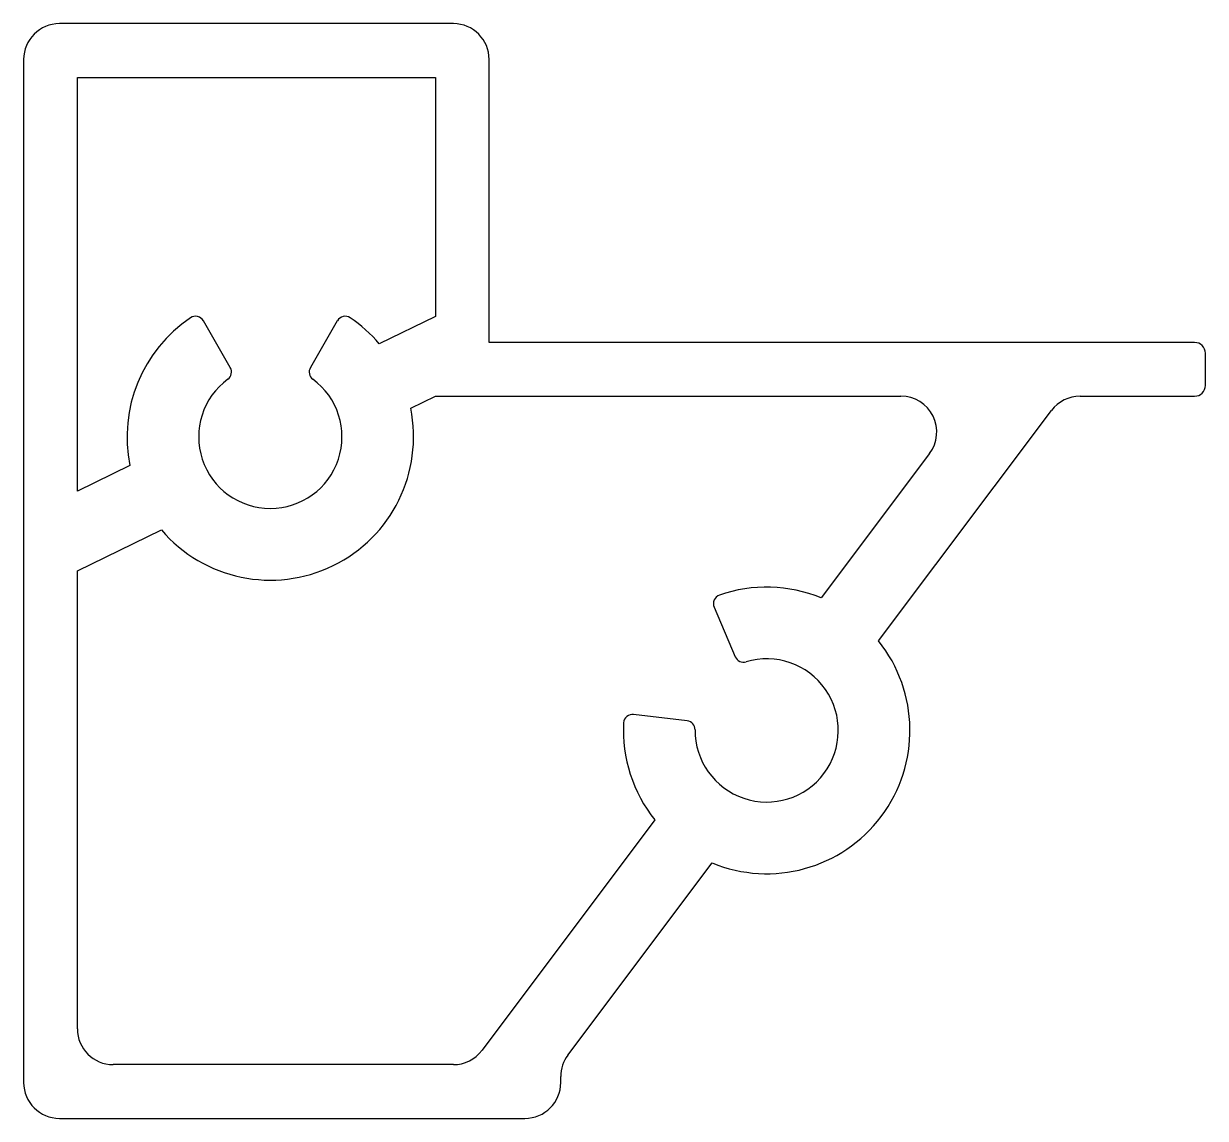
# Model space of a CAD drawing. Extents: x 3391.1 to 3424.1, y 1046.3 to 1076.9.
import ezdxf

# ---------------------------------------------------------------- set-up
doc = ezdxf.new("R2010")
doc.units = 0
doc.layers.get('0').update_dxf_attribs({"linetype": 'CONTINUOUS'})

msp = doc.modelspace()

# ---------------------------------------------------------------- linework, layer by layer
for p, q in [((3403.073, 1076.862), (3392.073, 1076.862)), ((3391.073, 1075.862), (3391.073, 1047.302)), ((3404.073, 1067.962), (3404.073, 1075.862)), ((3392.573, 1063.812), (3392.573, 1075.362)), ((3392.573, 1075.362), (3402.573, 1075.362)), ((3402.573, 1075.362), (3402.573, 1068.687)), ((3396.844, 1067.263), (3396.092, 1068.567)), ((3399.833, 1068.567), (3399.08, 1067.263)), ((3402.573, 1068.687), (3401.005, 1067.923)), ((3423.773, 1067.962), (3404.073, 1067.962)), ((3424.073, 1066.762), (3424.073, 1067.662)), ((3401.882, 1066.125), (3402.573, 1066.462)), ((3402.573, 1066.462), (3415.573, 1066.462)), ((3420.573, 1066.462), (3423.773, 1066.462)), ((3414.947, 1059.63), (3419.773, 1066.063)), ((3416.372, 1064.862), (3413.347, 1060.831)), ((3394.043, 1064.528), (3392.573, 1063.812)), ((3392.573, 1061.587), (3394.919, 1062.731)), ((3392.573, 1048.802), (3392.573, 1061.587)), ((3410.354, 1060.574), (3410.945, 1059.189)), ((3409.603, 1057.4), (3408.108, 1057.581)), ((3408.699, 1054.635), (3403.873, 1048.202)), ((3406.273, 1048.069), (3410.298, 1053.434)), ((3403.073, 1047.802), (3393.573, 1047.802)), ((3406.073, 1047.302), (3406.073, 1047.469)), ((3392.073, 1046.302), (3405.073, 1046.302))]:
    msp.add_line(p, q)
for centre, radius, start, end in [((3392.073, 1075.862), 1, 90, 180), ((3403.073, 1075.862), 1, 0, 90), ((3397.962, 1065.327), 4, 123.8226, 191.5158), ((3395.875, 1068.442), 0.25, 30, 123.8226), ((3400.05, 1068.442), 0.25, 56.1774, 150), ((3397.962, 1065.327), 4, 40.4708, 56.1774), ((3423.773, 1067.662), 0.3, 0, 90), ((3396.628, 1067.138), 0.25, 306.3794, 30), ((3399.297, 1067.138), 0.25, 150, 233.6206), ((3397.962, 1065.327), 2, 126.3794, 53.6206), ((3423.773, 1066.762), 0.3, 270, 0), ((3415.573, 1065.462), 1, 323.1196, 90), ((3420.573, 1065.462), 1, 90, 143.1196), ((3397.962, 1065.327), 4, 220.4708, 11.5158), ((3411.823, 1057.132), 4, 67.5971, 109.297), ((3410.584, 1060.672), 0.25, 109.297, 203.1196), ((3411.823, 1057.132), 4, 247.5971, 38.6421), ((3411.823, 1057.132), 2, 179.499, 106.7402), ((3411.175, 1059.287), 0.25, 203.1196, 286.7402), ((3411.823, 1057.132), 4, 176.9422, 218.6421), ((3408.078, 1057.332), 0.25, 83.1196, 176.9422), ((3409.573, 1057.152), 0.25, 359.499, 83.1196), ((3393.573, 1048.802), 1, 180, 270), ((3403.073, 1048.802), 1, 270, 323.1196), ((3407.073, 1047.469), 1, 143.1196, 180), ((3392.073, 1047.302), 1, 180, 270), ((3405.073, 1047.302), 1, 270, 0)]:
    msp.add_arc(centre, radius, start, end)

doc.saveas('drawing.dxf')
